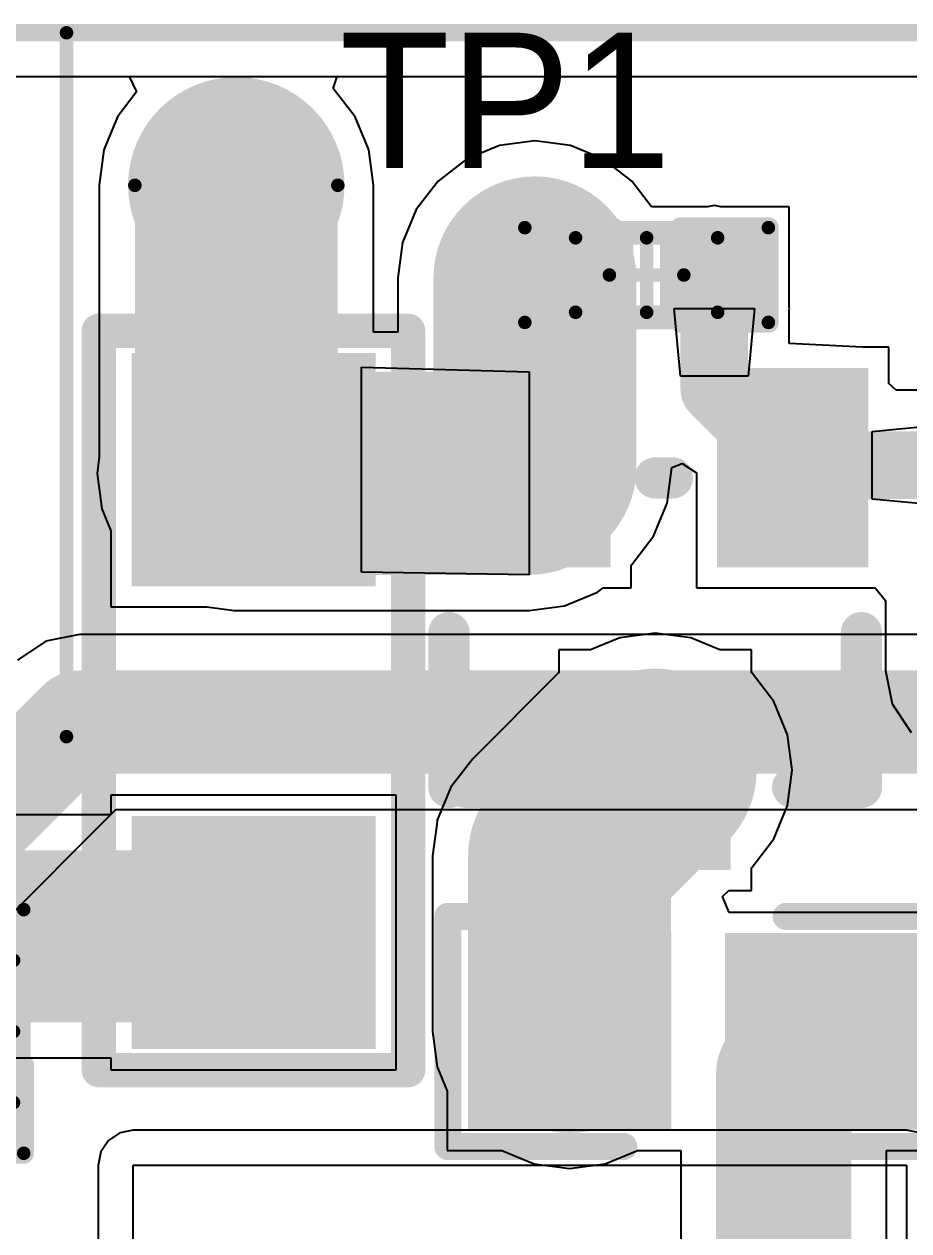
# Model space of a CAD drawing. Extents: x 84.4 to 114.7, y 49.3 to 76.6.
# Drawn here: x 103.86 to 110.4, y 67.73 to 76.65 of the extents above; entities that cross this region are included whole.
import ezdxf

# ---------------------------------------------------------------- set-up
doc = ezdxf.new("R2010")
doc.units = 0
doc.layers.get('0').update_dxf_attribs({"linetype": 'CONTINUOUS'})
for name, color, linetype in [('BOTTOMLAYER', 5, 'CONTINUOUS'), ('BOTTOMSOLDER', 6, 'CONTINUOUS'), ('KEEPOUTLAYER', 6, 'CONTINUOUS'), ('MECHANICAL13', 56, 'CONTINUOUS'), ('MECHANICAL15', 56, 'CONTINUOUS'), ('MULTILAYER', 9, 'CONTINUOUS'), ('PADHOLELAYER', 156, 'CONTINUOUS'), ('TOPLAYER', 1, 'CONTINUOUS'), ('TOPOVERLAY', 2, 'CONTINUOUS'), ('TOPPASTE', 8, 'CONTINUOUS'), ('TOPSOLDER', 216, 'CONTINUOUS')]:
    doc.layers.add(name, color=color, linetype=linetype)

# ---------------------------------------------------------------- blocks, each defined once
blk = doc.blocks.new('M_____USB____1')
at = {"layer": 'BOTTOMLAYER'}
for points, const_width in [([(-2.75, 1.45, 1), (-2.099998, 1.45, 1)], 0.649999), ([(2.099998, 1.45, 1), (2.75, 1.45, 1)], 0.649999), ([(-3.9, -1.1, 1), (-3.300001, -1.1, 1)], 0.599999), ([(3.300001, -1.1, 1), (3.9, -1.1, 1)], 0.599999), ([(-3.9, -1.799999, 1), (-3.300001, -1.799999, 1)], 0.599999), ([(3.300001, -1.799999, 1), (3.9, -1.799999, 1)], 0.599999)]:
    blk.add_lwpolyline(points, format="xyb", close=True, dxfattribs=dict(at, const_width=const_width))
at = {"layer": 'BOTTOMLAYER', "const_width": 1.2}
for points in [[(-3.6, -1.1), (-3.6, -1.799999)], [(3.6, -1.1), (3.6, -1.799999)]]:
    blk.add_lwpolyline(points, dxfattribs=at)
at = {"layer": 'BOTTOMSOLDER'}
for points, const_width in [([(-2.8008, 1.45, 1), (-2.049198, 1.45, 1)], 0.751599), ([(2.049198, 1.45, 1), (2.8008, 1.45, 1)], 0.751599), ([(-3.9508, -1.1, 1), (-3.249201, -1.1, 1)], 0.701599), ([(3.249201, -1.1, 1), (3.9508, -1.1, 1)], 0.701599), ([(-3.9508, -1.799999, 1), (-3.249201, -1.799999, 1)], 0.701599), ([(3.249201, -1.799999, 1), (3.9508, -1.799999, 1)], 0.701599)]:
    blk.add_lwpolyline(points, format="xyb", close=True, dxfattribs=dict(at, const_width=const_width))
at = {"layer": 'BOTTOMSOLDER', "const_width": 1.4032}
for points in [[(-3.6, -1.1), (-3.6, -1.799999)], [(3.6, -1.1), (3.6, -1.799999)]]:
    blk.add_lwpolyline(points, dxfattribs=at)
at = {"layer": 'MULTILAYER'}
for points, const_width in [([(-2.75, 1.45, 1), (-2.099998, 1.45, 1)], 0.649999), ([(2.099998, 1.45, 1), (2.75, 1.45, 1)], 0.649999), ([(-3.9, -1.1, 1), (-3.300001, -1.1, 1)], 0.599999), ([(3.300001, -1.1, 1), (3.9, -1.1, 1)], 0.599999), ([(-3.9, -1.799999, 1), (-3.300001, -1.799999, 1)], 0.599999), ([(3.300001, -1.799999, 1), (3.9, -1.799999, 1)], 0.599999)]:
    blk.add_lwpolyline(points, format="xyb", close=True, dxfattribs=dict(at, const_width=const_width))
at = {"layer": 'MULTILAYER', "const_width": 1.2}
for points in [[(-3.6, -1.1), (-3.6, -1.799999)], [(3.6, -1.1), (3.6, -1.799999)]]:
    blk.add_lwpolyline(points, dxfattribs=at)
at = {"layer": 'PADHOLELAYER'}
for points, const_width in [([(-2.6, 1.45, 1), (-2.249998, 1.45, 1)], 0.349999), ([(2.249998, 1.45, 1), (2.6, 1.45, 1)], 0.349999), ([(-3.75, -1.45, 1), (-3.450001, -1.45, 1)], 0.299999), ([(3.450001, -1.45, 1), (3.75, -1.45, 1)], 0.299999)]:
    blk.add_lwpolyline(points, format="xyb", close=True, dxfattribs=dict(at, const_width=const_width))
at = {"layer": 'TOPLAYER'}
for points, const_width in [([(-2.75, 1.45, 1), (-2.099998, 1.45, 1)], 0.649999), ([(2.099998, 1.45, 1), (2.75, 1.45, 1)], 0.649999), ([(-3.9, -1.1, 1), (-3.300001, -1.1, 1)], 0.599999), ([(3.300001, -1.1, 1), (3.9, -1.1, 1)], 0.599999), ([(-3.9, -1.799999, 1), (-3.300001, -1.799999, 1)], 0.599999), ([(3.300001, -1.799999, 1), (3.9, -1.799999, 1)], 0.599999)]:
    blk.add_lwpolyline(points, format="xyb", close=True, dxfattribs=dict(at, const_width=const_width))
at = {"layer": 'TOPLAYER', "const_width": 1.2}
for points in [[(-3.6, -1.1), (-3.6, -1.799999)], [(3.6, -1.1), (3.6, -1.799999)]]:
    blk.add_lwpolyline(points, dxfattribs=at)
at = {"layer": 'TOPLAYER'}
for points in [[(-1.1, 0.450002), (-1.1, 1.800001), (-1.5, 0.450002), (-1.5, 1.800001)], [(-0.450002, 0.449999), (-0.450002, 1.799999), (-0.850001, 0.449999), (-0.850001, 1.799999)], [(0.2, 0.450002), (0.2, 1.800001), (-0.2, 0.450002), (-0.2, 1.800001)], [(0.850001, 0.449999), (0.850001, 1.799999), (0.450002, 0.449999), (0.450002, 1.799999)], [(1.5, 0.449999), (1.5, 1.799999), (1.1, 0.449999), (1.1, 1.799999)]]:
    blk.add_solid(points, dxfattribs=at)
at = {"layer": 'TOPOVERLAY', "const_width": 0.1}
for points in [[(4.499999, 2.3), (-4.700003, 2.3)], [(-4.700001, 2.3), (-4.700001, -2.899999)], [(4.500001, 2.299998), (4.500001, -2.899999)], [(4.500001, -2.899999), (-4.700001, -2.899999)]]:
    blk.add_lwpolyline(points, dxfattribs=at)
at = {"layer": 'TOPOVERLAY', "const_width": 0.05}
for points in [[(-4.725002, 2.3, 1), (-4.675005, 2.3, 1)], [(-4.724999, 2.3, 1), (-4.675002, 2.3, 1)], [(4.475, 2.3, 1), (4.524997, 2.3, 1)], [(4.475002, 2.299998, 1), (4.525, 2.299998, 1)], [(-4.724999, -2.899999, 1), (-4.675002, -2.899999, 1)], [(-4.724999, -2.899999, 1), (-4.675002, -2.899999, 1)], [(4.475002, -2.899999, 1), (4.525, -2.899999, 1)], [(4.475002, -2.899999, 1), (4.525, -2.899999, 1)]]:
    blk.add_lwpolyline(points, format="xyb", close=True, dxfattribs=at)
at = {"layer": 'TOPPASTE'}
for points in [[(-1.1, 0.450002), (-1.1, 1.800001), (-1.5, 0.450002), (-1.5, 1.800001)], [(-0.450002, 0.449999), (-0.450002, 1.799999), (-0.850001, 0.449999), (-0.850001, 1.799999)], [(0.2, 0.450002), (0.2, 1.800001), (-0.2, 0.450002), (-0.2, 1.800001)], [(0.850001, 0.449999), (0.850001, 1.799999), (0.450002, 0.449999), (0.450002, 1.799999)], [(1.5, 0.449999), (1.5, 1.799999), (1.1, 0.449999), (1.1, 1.799999)]]:
    blk.add_solid(points, dxfattribs=at)
at = {"layer": 'TOPSOLDER'}
for points, const_width in [([(-2.8008, 1.45, 1), (-2.049198, 1.45, 1)], 0.751599), ([(2.049198, 1.45, 1), (2.8008, 1.45, 1)], 0.751599), ([(-3.9508, -1.1, 1), (-3.249201, -1.1, 1)], 0.701599), ([(3.249201, -1.1, 1), (3.9508, -1.1, 1)], 0.701599), ([(-3.9508, -1.799999, 1), (-3.249201, -1.799999, 1)], 0.701599), ([(3.249201, -1.799999, 1), (3.9508, -1.799999, 1)], 0.701599)]:
    blk.add_lwpolyline(points, format="xyb", close=True, dxfattribs=dict(at, const_width=const_width))
at = {"layer": 'TOPSOLDER', "const_width": 1.4032}
for points in [[(-3.6, -1.1), (-3.6, -1.799999)], [(3.6, -1.1), (3.6, -1.799999)]]:
    blk.add_lwpolyline(points, dxfattribs=at)
at = {"layer": 'TOPSOLDER'}
for points in [[(-0.9984, 0.348402), (-0.9984, 1.901601), (-1.6016, 0.348402), (-1.6016, 1.901601)], [(-0.348402, 0.348399), (-0.348402, 1.901599), (-0.951601, 0.348399), (-0.951601, 1.901599)], [(0.3016, 0.348402), (0.3016, 1.901601), (-0.3016, 0.348402), (-0.3016, 1.901601)], [(0.951601, 0.348399), (0.951601, 1.901599), (0.348402, 0.348399), (0.348402, 1.901599)], [(1.6016, 0.348399), (1.6016, 1.901599), (0.9984, 0.348399), (0.9984, 1.901599)]]:
    blk.add_solid(points, dxfattribs=at)
blk = doc.blocks.new('T____P___5')
at = {"layer": 'TOPLAYER', "const_width": 0.499999}
blk.add_lwpolyline([(-0.249999, 0, 1), (0.249999, 0, 1)], format="xyb", close=True, dxfattribs=at)
at = {"layer": 'TOPOVERLAY'}
for points, const_width in [([(0.750001, 0, 1), (-0.750001, 0, 1)], 0.1), ([(-0.775, 0, 1), (-0.725002, 0, 1)], 0.05), ([(0.725002, 0, 1), (0.775, 0, 1)], 0.05)]:
    blk.add_lwpolyline(points, format="xyb", close=True, dxfattribs=dict(at, const_width=const_width))
at = {"layer": 'TOPPASTE', "const_width": 0.499999}
blk.add_lwpolyline([(-0.249999, 0, 1), (0.249999, 0, 1)], format="xyb", close=True, dxfattribs=at)
at = {"layer": 'TOPSOLDER', "const_width": 0.601599}
blk.add_lwpolyline([(-0.300799, 0, 1), (0.300799, 0, 1)], format="xyb", close=True, dxfattribs=at)
blk = doc.blocks.new('0402R_6')
at = {"layer": 'MECHANICAL13', "const_width": 0.1}
for points in [[(-0.525, 0.275003), (0.525, 0.275003)], [(-0.525, -0.274998), (-0.525, 0.275003)], [(0.525, -0.274998), (0.525, 0.275003)], [(-0.525, -0.274998), (0.525, -0.274998)]]:
    blk.add_lwpolyline(points, dxfattribs=at)
at = {"layer": 'MECHANICAL13', "const_width": 0.05}
for points in [[(-0.549999, 0.275003, 1), (-0.500002, 0.275003, 1)], [(-0.549999, 0.275003, 1), (-0.500002, 0.275003, 1)], [(0.500002, 0.275003, 1), (0.549999, 0.275003, 1)], [(0.500002, 0.275003, 1), (0.549999, 0.275003, 1)], [(-0.549999, -0.274998, 1), (-0.500002, -0.274998, 1)], [(-0.549999, -0.274998, 1), (-0.500002, -0.274998, 1)], [(0.500002, -0.274998, 1), (0.549999, -0.274998, 1)], [(0.500002, -0.274998, 1), (0.549999, -0.274998, 1)]]:
    blk.add_lwpolyline(points, format="xyb", close=True, dxfattribs=at)
at = {"layer": 'MECHANICAL15', "const_width": 0.1}
for points in [[(-0.899998, -0.349997), (-0.899998, 0.350002)], [(-0.899998, 0.350002), (0.900001, 0.350002)], [(0.900001, -0.349997), (0.900001, 0.350002)], [(0, -0.274998), (0, 0.275003)], [(-0.274998, 0.000003), (0.275001, 0.000003)], [(-0.899998, -0.349997), (0.900001, -0.349997)]]:
    blk.add_lwpolyline(points, dxfattribs=at)
at = {"layer": 'MECHANICAL15', "const_width": 0.05}
for points in [[(-0.924997, 0.350002, 1), (-0.875, 0.350002, 1)], [(-0.924997, 0.350002, 1), (-0.875, 0.350002, 1)], [(0.875002, 0.350002, 1), (0.924999, 0.350002, 1)], [(0.875002, 0.350002, 1), (0.924999, 0.350002, 1)], [(-0.024999, 0.275003, 1), (0.024999, 0.275003, 1)], [(-0.299997, 0.000003, 1), (-0.249999, 0.000003, 1)], [(0.250002, 0.000003, 1), (0.299999, 0.000003, 1)], [(-0.024999, -0.274998, 1), (0.024999, -0.274998, 1)], [(-0.924997, -0.349997, 1), (-0.875, -0.349997, 1)], [(-0.924997, -0.349997, 1), (-0.875, -0.349997, 1)], [(0.875002, -0.349997, 1), (0.924999, -0.349997, 1)], [(0.875002, -0.349997, 1), (0.924999, -0.349997, 1)]]:
    blk.add_lwpolyline(points, format="xyb", close=True, dxfattribs=at)
at = {"layer": 'TOPLAYER'}
for points in [[(-0.2, -0.249997), (-0.2, 0.250002), (-0.799998, -0.249997), (-0.799998, 0.250002)], [(0.800001, -0.249997), (0.800001, 0.250002), (0.200002, -0.249997), (0.200002, 0.250002)]]:
    blk.add_solid(points, dxfattribs=at)
at = {"layer": 'TOPOVERLAY', "const_width": 0.1524}
for points in [[(-0.900082, 0.349921), (-0.250083, 0.349921)], [(-0.900082, -0.350078), (-0.900082, 0.349921)], [(0.249916, 0.349921), (0.899917, 0.349921)], [(0.899917, -0.350078), (0.899917, 0.349921)], [(-0.900082, -0.350078), (-0.250083, -0.350078)], [(0.249916, -0.350078), (0.899917, -0.350078)]]:
    blk.add_lwpolyline(points, dxfattribs=at)
at = {"layer": 'TOPOVERLAY', "const_width": 0.0762}
for points in [[(-0.938182, 0.349921, 1), (-0.861982, 0.349921, 1)], [(-0.938182, 0.349921, 1), (-0.861982, 0.349921, 1)], [(-0.288183, 0.349921, 1), (-0.211983, 0.349921, 1)], [(0.211816, 0.349921, 1), (0.288016, 0.349921, 1)], [(0.861817, 0.349921, 1), (0.938017, 0.349921, 1)], [(0.861817, 0.349921, 1), (0.938017, 0.349921, 1)], [(-0.938182, -0.350078, 1), (-0.861982, -0.350078, 1)], [(-0.938182, -0.350078, 1), (-0.861982, -0.350078, 1)], [(-0.288183, -0.350078, 1), (-0.211983, -0.350078, 1)], [(0.211816, -0.350078, 1), (0.288016, -0.350078, 1)], [(0.861817, -0.350078, 1), (0.938017, -0.350078, 1)], [(0.861817, -0.350078, 1), (0.938017, -0.350078, 1)]]:
    blk.add_lwpolyline(points, format="xyb", close=True, dxfattribs=at)
at = {"layer": 'TOPPASTE'}
for points in [[(-0.2, -0.249997), (-0.2, 0.250002), (-0.799998, -0.249997), (-0.799998, 0.250002)], [(0.800001, -0.249997), (0.800001, 0.250002), (0.200002, -0.249997), (0.200002, 0.250002)]]:
    blk.add_solid(points, dxfattribs=at)
at = {"layer": 'TOPSOLDER'}
for points in [[(-0.0984, -0.351597), (-0.0984, 0.351602), (-0.901598, -0.351597), (-0.901598, 0.351602)], [(0.901601, -0.351597), (0.901601, 0.351602), (0.098402, -0.351597), (0.098402, 0.351602)]]:
    blk.add_solid(points, dxfattribs=at)
blk = doc.blocks.new('0805_8')
at = {"layer": 'TOPLAYER'}
for points in [[(-1.599999, -0.625), (-0.300002, -0.625), (-1.599999, 0.625), (-0.300002, 0.625)], [(0.300002, -0.625), (1.599999, -0.625), (0.300002, 0.625), (1.599999, 0.625)]]:
    blk.add_solid(points, dxfattribs=at)
at = {"layer": 'TOPOVERLAY', "const_width": 0.2}
for points in [[(-0.649999, 0.850001), (-1.849999, 0.850001)], [(-1.849999, 0.850001), (-1.849999, -0.850001)], [(1.849999, 0.850001), (0.550004, 0.850001)], [(1.849999, 0.850001), (1.849999, -0.850001)], [(-0.649999, -0.850001), (-1.849999, -0.850001)], [(1.849999, -0.850001), (0.550004, -0.850001)]]:
    blk.add_lwpolyline(points, dxfattribs=at)
at = {"layer": 'TOPOVERLAY', "const_width": 0.1}
for points in [[(-1.899999, 0.850001, 1), (-1.799999, 0.850001, 1)], [(-1.899999, 0.850001, 1), (-1.799999, 0.850001, 1)], [(-0.699999, 0.850001, 1), (-0.599999, 0.850001, 1)], [(0.500004, 0.850001, 1), (0.600004, 0.850001, 1)], [(1.799999, 0.850001, 1), (1.899999, 0.850001, 1)], [(1.799999, 0.850001, 1), (1.899999, 0.850001, 1)], [(-1.899999, -0.850001, 1), (-1.799999, -0.850001, 1)], [(-1.899999, -0.850001, 1), (-1.799999, -0.850001, 1)], [(-0.699999, -0.850001, 1), (-0.599999, -0.850001, 1)], [(0.500004, -0.850001, 1), (0.600004, -0.850001, 1)], [(1.799999, -0.850001, 1), (1.899999, -0.850001, 1)], [(1.799999, -0.850001, 1), (1.899999, -0.850001, 1)]]:
    blk.add_lwpolyline(points, format="xyb", close=True, dxfattribs=at)
at = {"layer": 'TOPPASTE'}
for points in [[(-1.599999, -0.625), (-0.300002, -0.625), (-1.599999, 0.625), (-0.300002, 0.625)], [(0.300002, -0.625), (1.599999, -0.625), (0.300002, 0.625), (1.599999, 0.625)]]:
    blk.add_solid(points, dxfattribs=at)
at = {"layer": 'TOPSOLDER'}
for points in [[(-1.701599, -0.7266), (-0.198402, -0.7266), (-1.701599, 0.7266), (-0.198402, 0.7266)], [(0.198402, -0.7266), (1.701599, -0.7266), (0.198402, 0.7266), (1.701599, 0.7266)]]:
    blk.add_solid(points, dxfattribs=at)
blk = doc.blocks.new('TSMT3_9')
at = {"layer": 'TOPLAYER'}
for points in [[(-0.3937, 0.4826), (0.5207, 0.4826), (-0.3937, 1.7526), (0.5207, 1.7526)], [(-1.4097, -1.752597), (-0.4953, -1.752597), (-1.4097, -0.482597), (-0.4953, -0.482597)], [(0.4953, -1.752597), (1.4097, -1.752597), (0.4953, -0.482597), (1.4097, -0.482597)]]:
    blk.add_solid(points, dxfattribs=at)
at = {"layer": 'TOPOVERLAY', "const_width": 0.3048}
for points in [[(-0.952503, 1.244603), (-1.4605, 1.244603)], [(-1.4605, 1.244603), (-1.4605, 0.101603)], [(1.4605, 1.2446), (0.9525, 1.244603)], [(1.5875, 1.2446), (1.5875, 0.101603)], [(0.0635, -1.041397), (-0.0635, -1.041397)]]:
    blk.add_lwpolyline(points, dxfattribs=at)
at = {"layer": 'TOPOVERLAY', "const_width": 0.1524}
for points in [[(-1.5367, 1.244603, 1), (-1.3843, 1.244603, 1)], [(-1.5367, 1.244603, 1), (-1.3843, 1.244603, 1)], [(-1.028703, 1.244603, 1), (-0.876303, 1.244603, 1)], [(0.8763, 1.244603, 1), (1.0287, 1.244603, 1)], [(1.3843, 1.2446, 1), (1.5367, 1.2446, 1)], [(1.5113, 1.2446, 1), (1.6637, 1.2446, 1)], [(-1.5367, 0.101603, 1), (-1.3843, 0.101603, 1)], [(1.5113, 0.101603, 1), (1.6637, 0.101603, 1)], [(-0.1397, -1.041397, 1), (0.0127, -1.041397, 1)], [(-0.0127, -1.041397, 1), (0.1397, -1.041397, 1)]]:
    blk.add_lwpolyline(points, format="xyb", close=True, dxfattribs=at)
at = {"layer": 'TOPPASTE'}
for points in [[(-0.3937, 0.4826), (0.5207, 0.4826), (-0.3937, 1.7526), (0.5207, 1.7526)], [(-1.4097, -1.752597), (-0.4953, -1.752597), (-1.4097, -0.482597), (-0.4953, -0.482597)], [(0.4953, -1.752597), (1.4097, -1.752597), (0.4953, -0.482597), (1.4097, -0.482597)]]:
    blk.add_solid(points, dxfattribs=at)
at = {"layer": 'TOPSOLDER'}
for points in [[(-0.4953, 0.381), (0.6223, 0.381), (-0.4953, 1.8542), (0.6223, 1.8542)], [(-1.5113, -1.854197), (-0.3937, -1.854197), (-1.5113, -0.380997), (-0.3937, -0.380997)], [(0.3937, -1.854197), (1.5113, -1.854197), (0.3937, -0.380997), (1.5113, -0.380997)]]:
    blk.add_solid(points, dxfattribs=at)
blk = doc.blocks.new('1206_10')
at = {"layer": 'TOPLAYER'}
for points in [[(-2.469998, -0.799996), (-0.950001, -0.799996), (-2.469998, 0.800001), (-0.950001, 0.800001)], [(0.950003, -0.799998), (2.47, -0.799998), (0.950003, 0.799998), (2.47, 0.799998)]]:
    blk.add_solid(points, dxfattribs=at)
at = {"layer": 'TOPOVERLAY', "const_width": 0.254}
for points in [[(-2.734998, -1.142997), (-2.734996, 1.143)], [(2.726002, 1.142997), (-2.734996, 1.143)], [(2.726002, -1.143), (2.726002, 1.142997)], [(2.726002, -1.143), (-2.734998, -1.142997)]]:
    blk.add_lwpolyline(points, dxfattribs=at)
at = {"layer": 'TOPOVERLAY', "const_width": 0.127}
for points in [[(-2.798496, 1.143, 1), (-2.671496, 1.143, 1)], [(-2.798496, 1.143, 1), (-2.671496, 1.143, 1)], [(2.662502, 1.142997, 1), (2.789502, 1.142997, 1)], [(2.662502, 1.142997, 1), (2.789502, 1.142997, 1)], [(-2.798498, -1.142997, 1), (-2.671498, -1.142997, 1)], [(-2.798498, -1.142997, 1), (-2.671498, -1.142997, 1)], [(2.662502, -1.143, 1), (2.789502, -1.143, 1)], [(2.662502, -1.143, 1), (2.789502, -1.143, 1)]]:
    blk.add_lwpolyline(points, format="xyb", close=True, dxfattribs=at)
at = {"layer": 'TOPPASTE'}
for points in [[(-2.469998, -0.799996), (-0.950001, -0.799996), (-2.469998, 0.800001), (-0.950001, 0.800001)], [(0.950003, -0.799998), (2.47, -0.799998), (0.950003, 0.799998), (2.47, 0.799998)]]:
    blk.add_solid(points, dxfattribs=at)
at = {"layer": 'TOPSOLDER'}
for points in [[(-2.571598, -0.901596), (-0.848401, -0.901596), (-2.571598, 0.901601), (-0.848401, 0.901601)], [(0.848403, -0.901598), (2.5716, -0.901598), (0.848403, 0.901598), (2.5716, 0.901598)]]:
    blk.add_solid(points, dxfattribs=at)
blk = doc.blocks.new('0402C_14')
at = {"layer": 'MECHANICAL13', "const_width": 0.1}
for points in [[(-0.525, 0.275003), (-0.525, -0.274998)], [(-0.525, 0.275003), (0.525, 0.275003)], [(0.525, 0.275003), (0.525, -0.274998)], [(-0.525, -0.274998), (0.525, -0.274998)]]:
    blk.add_lwpolyline(points, dxfattribs=at)
at = {"layer": 'MECHANICAL13', "const_width": 0.05}
for points in [[(-0.549999, 0.275003, 1), (-0.500002, 0.275003, 1)], [(-0.549999, 0.275003, 1), (-0.500002, 0.275003, 1)], [(0.500002, 0.275003, 1), (0.549999, 0.275003, 1)], [(0.500002, 0.275003, 1), (0.549999, 0.275003, 1)], [(-0.549999, -0.274998, 1), (-0.500002, -0.274998, 1)], [(-0.549999, -0.274998, 1), (-0.500002, -0.274998, 1)], [(0.500002, -0.274998, 1), (0.549999, -0.274998, 1)], [(0.500002, -0.274998, 1), (0.549999, -0.274998, 1)]]:
    blk.add_lwpolyline(points, format="xyb", close=True, dxfattribs=at)
at = {"layer": 'MECHANICAL15', "const_width": 0.1}
for points in [[(-0.899998, 0.350002), (0.900001, 0.350002)], [(-0.899998, 0.350002), (-0.899998, -0.349997)], [(0.900001, 0.350002), (0.900001, -0.349997)], [(0, 0.275003), (0, -0.274998)], [(-0.274998, 0.000003), (0.275001, 0.000003)], [(-0.899998, -0.349997), (0.900001, -0.349997)]]:
    blk.add_lwpolyline(points, dxfattribs=at)
at = {"layer": 'MECHANICAL15', "const_width": 0.05}
for points in [[(-0.924997, 0.350002, 1), (-0.875, 0.350002, 1)], [(-0.924997, 0.350002, 1), (-0.875, 0.350002, 1)], [(0.875002, 0.350002, 1), (0.924999, 0.350002, 1)], [(0.875002, 0.350002, 1), (0.924999, 0.350002, 1)], [(-0.024999, 0.275003, 1), (0.024999, 0.275003, 1)], [(-0.299997, 0.000003, 1), (-0.249999, 0.000003, 1)], [(0.250002, 0.000003, 1), (0.299999, 0.000003, 1)], [(-0.024999, -0.274998, 1), (0.024999, -0.274998, 1)], [(-0.924997, -0.349997, 1), (-0.875, -0.349997, 1)], [(-0.924997, -0.349997, 1), (-0.875, -0.349997, 1)], [(0.875002, -0.349997, 1), (0.924999, -0.349997, 1)], [(0.875002, -0.349997, 1), (0.924999, -0.349997, 1)]]:
    blk.add_lwpolyline(points, format="xyb", close=True, dxfattribs=at)
at = {"layer": 'TOPLAYER'}
for points in [[(-0.2, -0.249997), (-0.2, 0.250002), (-0.799998, -0.249997), (-0.799998, 0.250002)], [(0.800001, -0.249997), (0.800001, 0.250002), (0.200002, -0.249997), (0.200002, 0.250002)]]:
    blk.add_solid(points, dxfattribs=at)
at = {"layer": 'TOPOVERLAY', "const_width": 0.1524}
for points in [[(-0.900082, 0.349921), (-0.900082, -0.350078)], [(-0.900082, 0.349921), (-0.250083, 0.349921)], [(0.249916, 0.349921), (0.899917, 0.349921)], [(0.899917, 0.349921), (0.899917, -0.350078)], [(-0.900082, -0.350078), (-0.250083, -0.350078)], [(0.249916, -0.350078), (0.899917, -0.350078)]]:
    blk.add_lwpolyline(points, dxfattribs=at)
at = {"layer": 'TOPOVERLAY', "const_width": 0.0762}
for points in [[(-0.938182, 0.349921, 1), (-0.861982, 0.349921, 1)], [(-0.938182, 0.349921, 1), (-0.861982, 0.349921, 1)], [(-0.288183, 0.349921, 1), (-0.211983, 0.349921, 1)], [(0.211816, 0.349921, 1), (0.288016, 0.349921, 1)], [(0.861817, 0.349921, 1), (0.938017, 0.349921, 1)], [(0.861817, 0.349921, 1), (0.938017, 0.349921, 1)], [(-0.938182, -0.350078, 1), (-0.861982, -0.350078, 1)], [(-0.938182, -0.350078, 1), (-0.861982, -0.350078, 1)], [(-0.288183, -0.350078, 1), (-0.211983, -0.350078, 1)], [(0.211816, -0.350078, 1), (0.288016, -0.350078, 1)], [(0.861817, -0.350078, 1), (0.938017, -0.350078, 1)], [(0.861817, -0.350078, 1), (0.938017, -0.350078, 1)]]:
    blk.add_lwpolyline(points, format="xyb", close=True, dxfattribs=at)
at = {"layer": 'TOPPASTE'}
for points in [[(-0.2, -0.249997), (-0.2, 0.250002), (-0.799998, -0.249997), (-0.799998, 0.250002)], [(0.800001, -0.249997), (0.800001, 0.250002), (0.200002, -0.249997), (0.200002, 0.250002)]]:
    blk.add_solid(points, dxfattribs=at)
at = {"layer": 'TOPSOLDER'}
for points in [[(-0.0984, -0.351597), (-0.0984, 0.351602), (-0.901598, -0.351597), (-0.901598, 0.351602)], [(0.901601, -0.351597), (0.901601, 0.351602), (0.098402, -0.351597), (0.098402, 0.351602)]]:
    blk.add_solid(points, dxfattribs=at)

msp = doc.modelspace()

# ---------------------------------------------------------------- linework, layer by layer
at = {"layer": 'BOTTOMLAYER'}
for p, q in [((103.512287, 76.262278), (113.475587, 76.262278)), ((104.271572, 72.141456), (104.023805, 72.092172)), ((111.637572, 72.141456), (104.271572, 72.141456)), ((104.023805, 72.092172), (103.813762, 71.951825)), ((102.123011, 68.429835), (104.53975, 70.846574)), ((104.53975, 70.846574), (111.637572, 70.846574)), ((104.668571, 68.478974), (104.569466, 68.459261)), ((110.383571, 68.478974), (104.668571, 68.478974)), ((110.482677, 68.459261), (110.383571, 68.478974)), ((104.485448, 68.403122), (104.429309, 68.319104)), ((104.569466, 68.459261), (104.485448, 68.403122)), ((104.429309, 68.319104), (104.409596, 68.219998)), ((104.409596, 68.219998), (104.409596, 62.142865)), ((104.668571, 62.142865), (104.668571, 68.219998)), ((104.668571, 68.219998), (110.383571, 68.219998)), ((110.383571, 68.219998), (110.383571, 55.392998))]:
    msp.add_line(p, q, dxfattribs=at)
at = {"layer": 'BOTTOMLAYER', "const_width": 0.762}
for points in [[(101.47557, 68.698013), (104.271572, 71.494015)], [(104.271572, 71.494015), (111.637572, 71.494015)]]:
    msp.add_lwpolyline(points, dxfattribs=at)
at = {"layer": 'BOTTOMLAYER', "const_width": 0.381}
msp.add_lwpolyline([(104.081072, 71.494015, 1), (104.462072, 71.494015, 1)], format="xyb", close=True, dxfattribs=at)
msp.add_lwpolyline([(104.081072, 71.494015, 1), (104.462072, 71.494015, 1)], format="xyb", close=True, dxfattribs=at)
at = {"layer": 'KEEPOUTLAYER', "const_width": 0.127}
msp.add_lwpolyline([(85.475572, 76.585999), (113.475587, 76.585999)], dxfattribs=at)
at = {"layer": 'TOPLAYER'}
for p, q in [((103.512287, 76.262278), (104.637863, 76.262278)), ((104.637863, 76.262278), (104.694035, 76.148375)), ((106.146633, 76.175057), (106.176242, 76.262278)), ((106.176242, 76.262278), (113.475587, 76.262278)), ((104.694035, 76.148375), (104.553581, 75.965329)), ((106.307562, 75.965329), (106.146633, 76.175057)), ((104.553581, 75.965329), (104.452415, 75.721096)), ((106.408728, 75.721096), (106.307562, 75.965329)), ((107.637072, 75.787179), (107.374974, 75.752673)), ((107.89917, 75.752673), (107.637072, 75.787179)), ((104.452415, 75.721096), (104.417909, 75.458998)), ((106.443234, 75.458998), (106.408728, 75.721096)), ((107.374974, 75.752673), (107.130741, 75.651507)), ((108.143403, 75.651507), (107.89917, 75.752673)), ((107.130741, 75.651507), (106.92101, 75.490578)), ((108.353134, 75.490578), (108.143403, 75.651507)), ((104.417909, 75.458998), (104.417909, 73.452523)), ((106.443234, 74.372996), (106.443234, 75.458998)), ((106.92101, 75.490578), (106.760081, 75.280848)), ((108.499354, 75.300017), (108.353134, 75.490578)), ((106.760081, 75.280848), (106.658915, 75.036614)), ((108.912939, 75.300017), (108.499354, 75.300017)), ((108.962574, 75.30989), (108.912939, 75.300017)), ((109.012208, 75.300017), (108.962574, 75.30989)), ((109.516573, 75.300017), (109.012208, 75.300017)), ((109.516573, 74.579955), (109.516573, 75.300017)), ((106.658915, 75.036614), (106.62441, 74.774516)), ((106.62441, 74.774516), (106.62441, 74.372998)), ((108.712574, 74.049067), (108.665622, 74.549066)), ((108.665622, 74.549066), (109.259525, 74.549066)), ((109.259525, 74.549066), (109.212573, 74.049067)), ((109.516697, 74.579571), (109.516573, 74.579955)), ((109.516573, 74.577984), (109.516697, 74.579571)), ((109.516573, 74.558759), (109.516573, 74.577984)), ((109.518501, 74.549066), (109.516573, 74.558759)), ((109.516573, 74.539373), (109.518501, 74.549066)), ((109.516573, 74.292021), (109.516573, 74.539373)), ((106.61157, 74.372996), (106.443234, 74.372996)), ((106.62441, 74.372998), (106.61157, 74.372998)), ((106.61157, 74.372998), (106.61157, 74.372996)), ((109.516575, 74.292021), (109.516573, 74.292021)), ((109.516575, 74.290011), (109.516575, 74.292021)), ((110.057212, 74.262612), (109.516575, 74.290011)), ((110.253272, 74.262612), (110.057212, 74.262612)), ((110.253272, 73.995575), (110.253272, 74.262612)), ((106.354524, 72.602047), (106.354524, 74.115948)), ((106.354524, 74.115948), (107.594474, 74.081015)), ((107.594474, 74.081015), (107.594474, 72.581013)), ((109.212573, 74.049067), (108.712574, 74.049067)), ((110.307092, 73.945016), (110.253272, 73.995575)), ((110.371575, 73.945016), (110.307092, 73.945016)), ((110.371578, 73.945016), (110.371575, 73.945016)), ((110.371575, 73.945016), (110.371575, 73.945016)), ((110.371575, 73.945016), (110.371575, 73.945016)), ((110.371578, 73.945013), (110.371578, 73.945016)), ((110.61893, 73.945013), (110.371578, 73.945013)), ((110.128624, 73.641013), (110.628623, 73.687965)), ((110.128624, 73.141014), (110.128624, 73.641013)), ((104.417909, 73.452523), (104.401912, 73.331014)), ((108.615229, 73.111515), (108.649734, 73.37361)), ((108.649734, 73.37361), (108.725274, 73.4049)), ((108.725274, 73.4049), (108.830872, 73.334342)), ((104.401912, 73.331014), (104.436418, 73.068917)), ((108.830872, 73.334342), (108.830872, 72.484612)), ((108.514063, 72.867281), (108.615229, 73.111515)), ((110.628623, 73.094063), (110.128624, 73.141014)), ((104.436418, 73.068917), (104.503576, 72.906786)), ((104.503576, 72.906786), (104.503576, 72.344999)), ((108.353134, 72.657551), (108.514063, 72.867281)), ((108.348272, 72.65382), (108.353134, 72.657551)), ((108.348272, 72.484612), (108.348272, 72.65382)), ((107.594474, 72.581013), (106.354524, 72.602047)), ((108.100805, 72.454023), (108.14067, 72.484612)), ((108.14067, 72.484612), (108.348272, 72.484612)), ((108.830872, 72.484612), (110.151316, 72.484612)), ((110.151316, 72.484612), (110.228134, 72.391011)), ((107.856571, 72.352858), (108.100805, 72.454023)), ((110.228134, 72.391011), (110.228134, 71.875015)), ((104.503576, 72.344999), (105.21217, 72.344999)), ((105.21217, 72.344999), (105.414575, 72.318352)), ((105.414575, 72.318352), (107.594474, 72.318352)), ((107.594474, 72.318352), (107.856571, 72.352858)), ((108.526072, 72.15108), (108.263977, 72.116572)), ((108.78817, 72.116572), (108.526072, 72.15108)), ((108.263977, 72.116572), (108.04873, 72.027415)), ((109.003417, 72.027415), (108.78817, 72.116572)), ((108.04873, 72.027415), (107.814872, 72.027415)), ((107.814872, 72.027415), (107.814872, 71.858205)), ((109.237272, 72.027415), (109.003417, 72.027415)), ((109.237272, 71.858208), (109.237272, 72.027415)), ((107.810013, 71.854477), (107.17751, 71.221976)), ((107.814872, 71.858205), (107.810013, 71.854477)), ((109.242134, 71.854477), (109.237272, 71.858208)), ((109.403065, 71.644746), (109.242134, 71.854477)), ((110.228134, 71.875015), (110.228131, 71.875012)), ((110.228131, 71.875012), (110.228134, 71.875012)), ((110.228134, 71.875012), (110.277417, 71.627248)), ((109.504229, 71.400513), (109.403065, 71.644746)), ((110.277417, 71.627248), (110.417765, 71.417203)), ((109.538737, 71.138415), (109.504229, 71.400513)), ((107.17751, 71.221976), (107.01658, 71.012246)), ((109.504229, 70.87632), (109.538737, 71.138415)), ((107.01658, 71.012246), (106.915415, 70.768012)), ((106.61157, 70.952995), (104.503573, 70.952995)), ((104.503573, 70.952995), (104.503573, 70.807684)), ((106.61157, 68.924998), (106.61157, 70.952995)), ((109.403065, 70.632086), (109.504229, 70.87632)), ((104.503573, 70.807684), (101.893987, 70.807684)), ((106.911399, 70.737519), (106.880906, 70.505914)), ((106.915415, 70.768012), (106.911399, 70.737519)), ((109.242134, 70.422356), (109.403065, 70.632086)), ((106.880906, 70.505914), (106.880909, 70.505894)), ((106.880909, 70.505894), (106.880909, 69.208015)), ((109.237272, 70.417494), (109.242134, 70.422356)), ((109.237272, 70.249415), (109.237272, 70.417494)), ((109.024128, 70.204348), (109.069193, 70.249415)), ((109.069193, 70.249415), (109.237272, 70.249415)), ((109.072728, 70.087015), (109.024128, 70.204348)), ((110.697571, 70.087015), (109.072728, 70.087015)), ((106.880909, 69.208015), (106.915415, 68.945917)), ((103.00557, 69.014292), (104.013569, 69.014292)), ((104.013569, 69.014292), (104.013569, 69.014343)), ((104.013569, 69.014343), (104.503573, 69.014343)), ((104.503573, 69.014343), (104.503573, 68.924998)), ((104.503573, 68.924998), (106.61157, 68.924998)), ((106.915415, 68.945917), (106.989573, 68.766886)), ((106.989573, 68.766886), (106.989573, 68.329015)), ((106.989573, 68.329015), (107.392092, 68.329015)), ((107.392092, 68.329015), (107.631474, 68.229858)), ((108.155669, 68.229858), (108.395051, 68.329015)), ((108.395051, 68.329015), (108.715063, 68.329015)), ((108.715063, 68.329015), (108.715063, 66.92201)), ((110.236076, 66.92201), (110.236076, 68.329015)), ((110.236076, 68.329015), (110.697571, 68.329015)), ((107.631474, 68.229858), (107.893571, 68.195353)), ((107.893571, 68.195353), (108.155669, 68.229858))]:
    msp.add_line(p, q, dxfattribs=at)
for points, const_width in [([(105.430571, 73.347011), (105.430571, 75.458998)], 1.5), ([(107.637072, 73.373612), (107.637072, 74.774516)], 1.5), ([(108.962574, 73.953111), (108.962574, 74.796018)], 0.499999), ([(108.962574, 73.953111), (109.542072, 73.373612)], 0.499999), ([(105.414575, 73.331014), (107.594474, 73.331014)], 1.5), ([(109.559474, 73.391014), (110.875575, 73.391014)], 0.499999), ([(107.893571, 70.505914), (108.526072, 71.138415)], 1.5), ([(107.893571, 69.208015), (107.893571, 70.505914)], 1.5), ([(101.790574, 69.911013), (105.414572, 69.911013)], 1.27), ([(109.47557, 68.890012), (109.793573, 69.208015)], 1.000001), ([(109.793573, 69.208015), (112.526572, 69.208015)], 1.000001), ([(109.47557, 66.92201), (109.47557, 68.890012)], 1.000001)]:
    msp.add_lwpolyline(points, dxfattribs=dict(at, const_width=const_width))
for points, const_width in [([(105.055571, 75.458998, 1), (105.805572, 75.458998, 1)], 0.749999), ([(107.262071, 74.774516, 1), (108.012073, 74.774516, 1)], 0.749999), ([(108.837575, 74.796018, 1), (109.087572, 74.796018, 1)], 0.249999), ([(108.837575, 73.953111, 1), (109.087572, 73.953111, 1)], 0.249999), ([(108.837575, 73.953111, 1), (109.087572, 73.953111, 1)], 0.249999), ([(105.039574, 73.331014, 1), (105.789575, 73.331014, 1)], 0.749999), ([(105.055571, 73.347011, 1), (105.805572, 73.347011, 1)], 0.749999), ([(107.219473, 73.331014, 1), (107.969474, 73.331014, 1)], 0.749999), ([(107.262071, 73.373612, 1), (108.012073, 73.373612, 1)], 0.749999), ([(109.434475, 73.391014, 1), (109.684472, 73.391014, 1)], 0.249999), ([(109.417074, 73.373612, 1), (109.66707, 73.373612, 1)], 0.249999), ([(108.151071, 71.138415, 1), (108.901073, 71.138415, 1)], 0.749999), ([(107.518571, 70.505914, 1), (108.268572, 70.505914, 1)], 0.749999), ([(107.518571, 70.505914, 1), (108.268572, 70.505914, 1)], 0.749999), ([(105.097072, 69.911013, 1), (105.732072, 69.911013, 1)], 0.635), ([(107.518571, 69.208015, 1), (108.268572, 69.208015, 1)], 0.749999), ([(109.543573, 69.208015, 1), (110.043572, 69.208015, 1)], 0.499999), ([(109.543573, 69.208015, 1), (110.043572, 69.208015, 1)], 0.499999), ([(109.22557, 68.890012, 1), (109.725569, 68.890012, 1)], 0.499999), ([(109.22557, 68.890012, 1), (109.725569, 68.890012, 1)], 0.499999)]:
    msp.add_lwpolyline(points, format="xyb", close=True, dxfattribs=dict(at, const_width=const_width))

# ---------------------------------------------------------------- block references
for name, p, rotation in [('M_____USB____1', (99.475572, 73.685999), 180), ('0402R_6', (108.462572, 74.796015), 360), ('1206_10', (105.557571, 71.648998), 270), ('TSMT3_9', (108.589572, 72.256015), 180), ('0402C_14', (103.509572, 69.208015), 90), ('0805_8', (108.843572, 69.208015), 180)]:
    msp.add_blockref(name, p, dxfattribs=dict(rotation=rotation))
msp.add_blockref('T____P___5', (105.430571, 75.458998))

# ---------------------------------------------------------------- texts
at = {"layer": 'TOPOVERLAY'}
msp.add_text('TP1', height=1.000001, dxfattribs=at).set_placement((106.192571, 75.585998))

doc.saveas('drawing.dxf')
